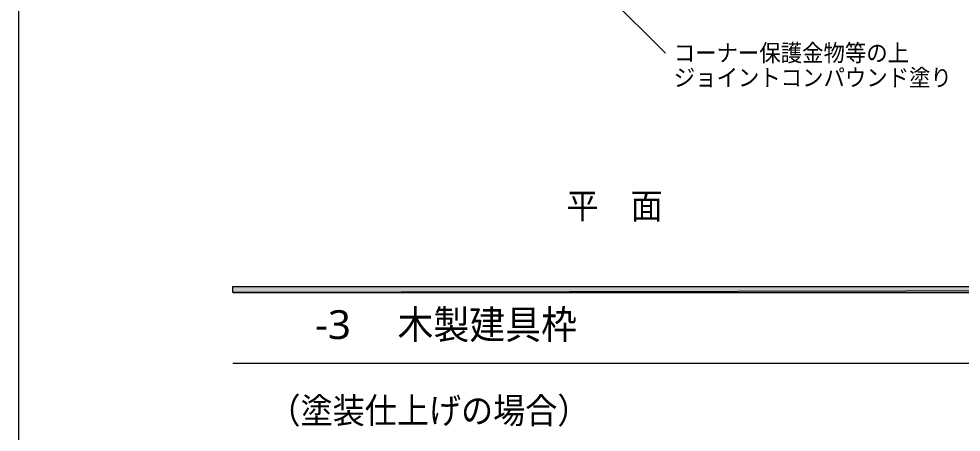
# Model space of a CAD drawing. Header units: millimetres. Extents: x 0 to 420, y 0 to 297.
# Drawn here: x 0.2 to 114.7, y 148.7 to 198.8 of the extents above; entities that cross this region are included whole.
import ezdxf
from ezdxf.enums import TextEntityAlignment as Align

# ---------------------------------------------------------------- set-up
doc = ezdxf.new("R2010")
doc.units = ezdxf.units.MM
doc.styles.add('kst32b', font='NotoSansJP-Variable.ttf')

msp = doc.modelspace()

# ---------------------------------------------------------------- hatches: boundary and pattern name
h = msp.add_hatch(color=7)
h.paths.add_polyline_path([(394.17, 165.63), (394.17, 166.33), (26.18, 165.63), (394.17, 165.63)])
h.paths.add_polyline_path([(394.17, 166.33), (26.18, 165.63), (26.18, 166.33), (394.17, 166.33)])

# ---------------------------------------------------------------- linework, layer by layer
at = {"lineweight": 13}
msp.add_lwpolyline([(0.19, 0), (0.19, 296.97), (420.16, 296.97), (420.16, 0)], close=True, dxfattribs=at)
for points in [[(71.76, 201.68), (78.74, 194.67)], [(394.17, 156.99), (26.18, 156.99)]]:
    msp.add_lwpolyline(points, dxfattribs=at)
at = {"lineweight": 0}
for points in [[(394.17, 165.63), (394.17, 166.33), (26.18, 165.63)], [(394.17, 166.33), (26.18, 165.63), (26.18, 166.33)]]:
    msp.add_lwpolyline(points, close=True, dxfattribs=at)

# ---------------------------------------------------------------- texts
at = {"style": 'kst32b'}
for s, height, p, p2 in [('コーナー保護金物等の上', 2.0791, (79.76, 193.67), (108.34, 193.67)), ('ジョイントコンパウンド塗り', 2.0791, (79.76, 190.67), (113.54, 190.67)), ('平\u3000面', 3.119, (66.72, 174.58), (78.41, 174.58)), ('木製建具枠', 3.491, (46.19, 159.98), (68, 159.98)), ('-3', 3.491, (36.17, 159.98), (40.54, 159.98)), ('（塗装仕上げの場合）', 3.119, (30.52, 149.73), (69.51, 149.73))]:
    msp.add_text(s, height=height, dxfattribs=at).set_placement(p, p2, align=Align.FIT)

doc.saveas('drawing.dxf')
